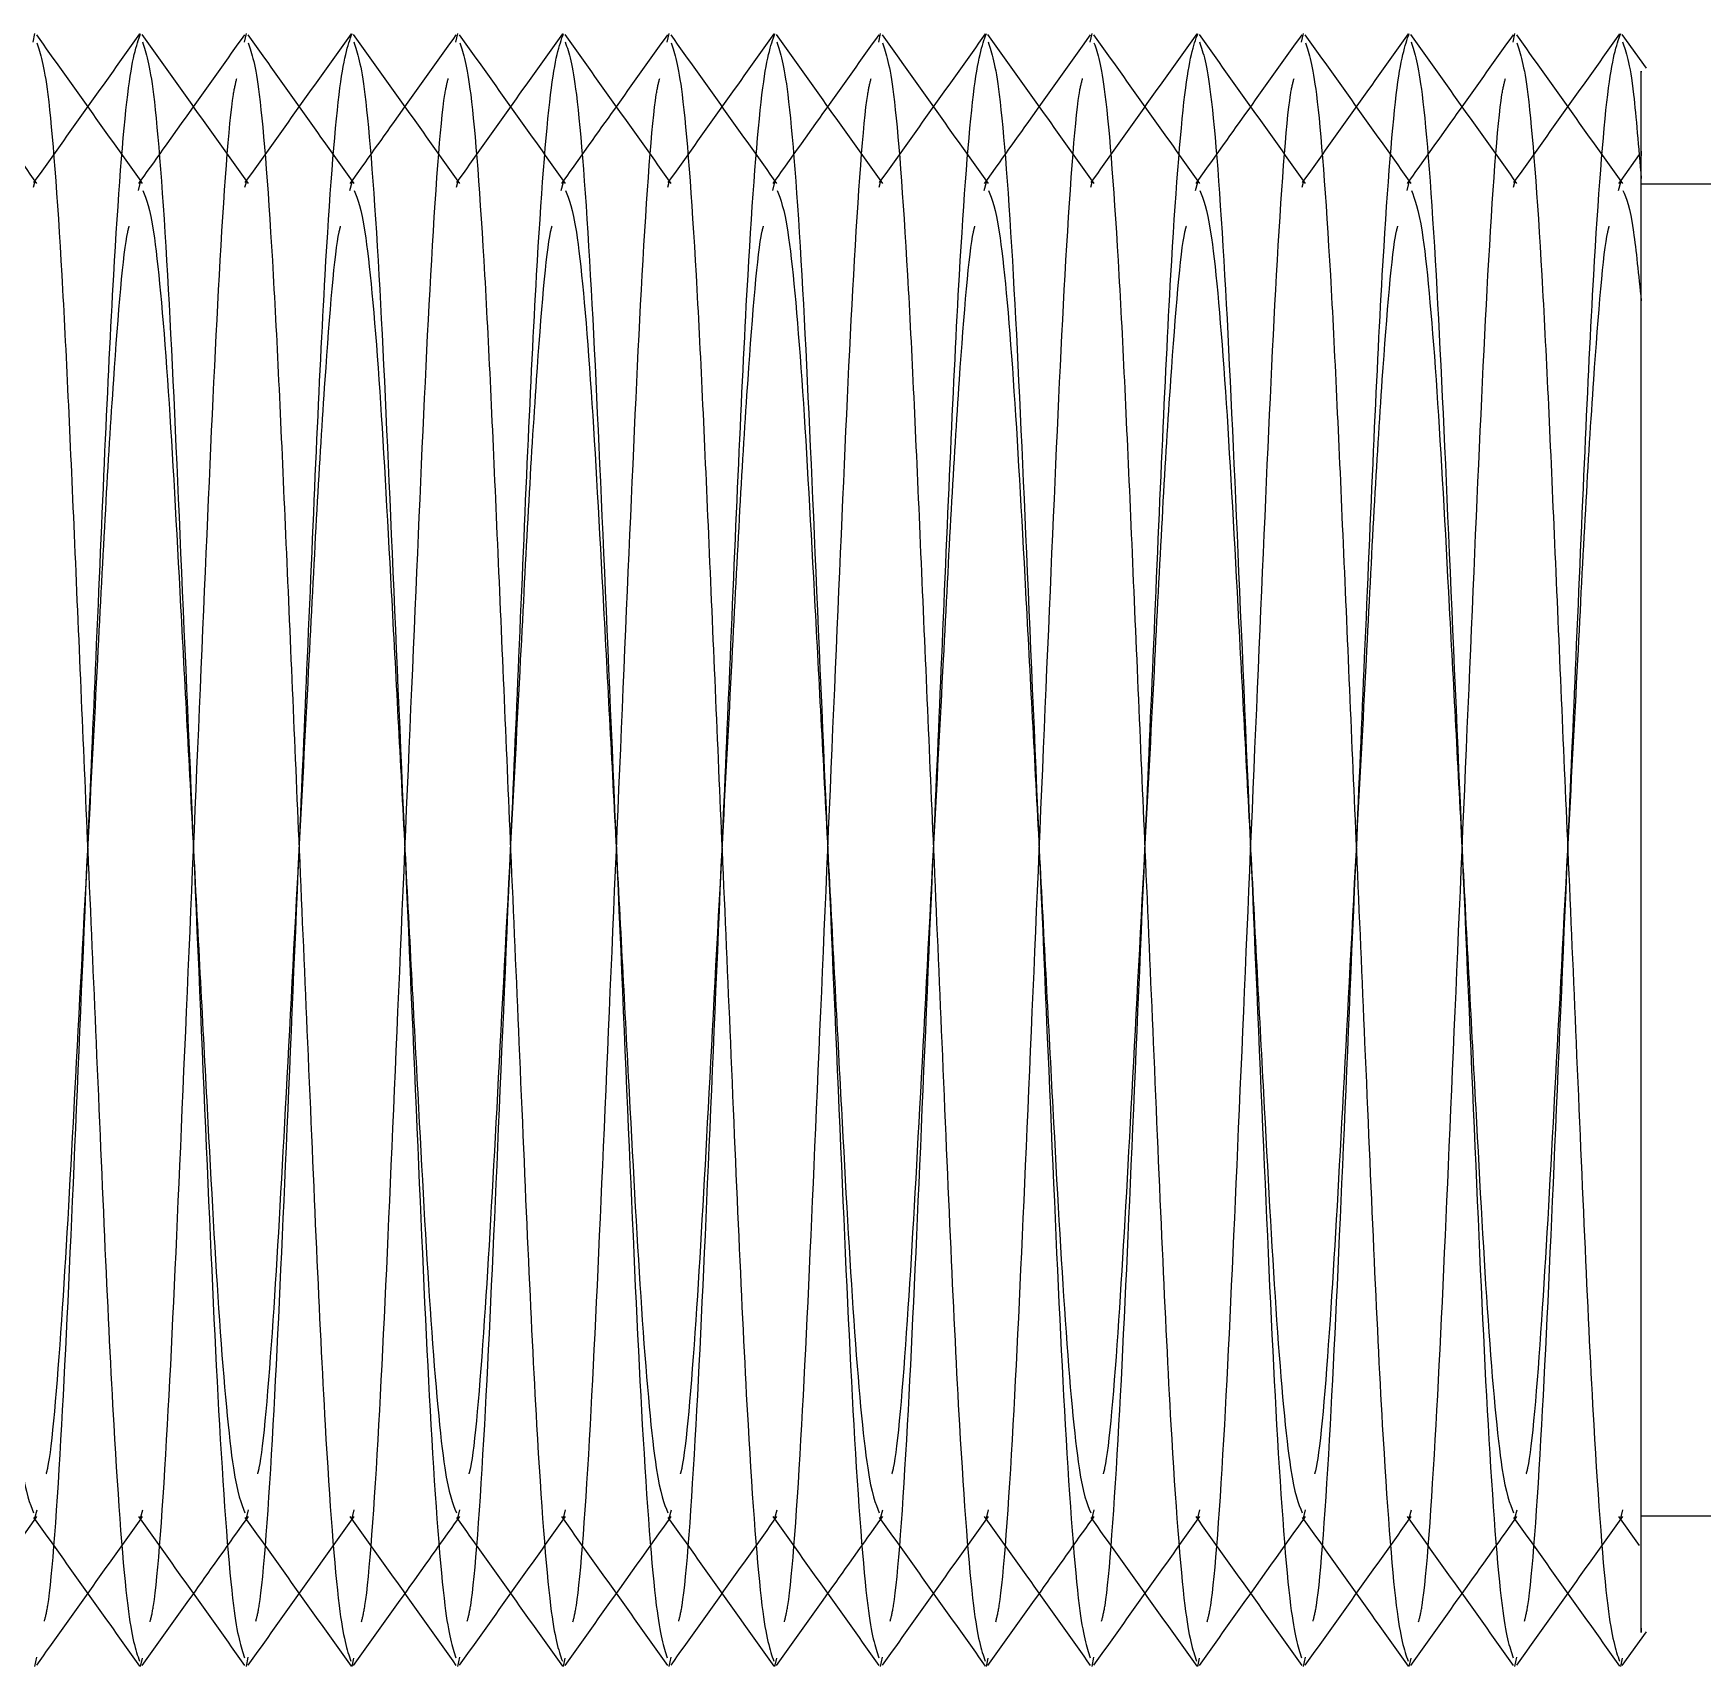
# Model space of a CAD drawing. Header units: metres. Extents: x 0 to 63075, y 0 to 44550.
# Drawn here: x 36629.33 to 36645.12, y 35156.54 to 35172 of the extents above; entities that cross this region are included whole.
import ezdxf

# ---------------------------------------------------------------- set-up
doc = ezdxf.new("R2010")
doc.units = ezdxf.units.M
doc.header["$LTSCALE"] = 75
doc.linetypes.add('HIDDEN2', pattern=[4.7625, 3.175, -1.5875])
for name, color, linetype in [('SDM', 7, 'Continuous'), ('SL4', 4, 'Continuous'), ('ST1', 7, 'HIDDEN2')]:
    doc.layers.add(name, color=color, linetype=linetype)

# ---------------------------------------------------------------- blocks, each defined once
blk = doc.blocks.new('A$Cf5e9a517')
at = {"layer": 'SL4'}
for p, q in [((467.071, 1605.993), (467.089, 1606.077)), ((469.071, 1605.993), (469.089, 1606.077)), ((471.071, 1605.993), (471.089, 1606.077)), ((473.071, 1605.993), (473.089, 1606.077)), ((475.071, 1605.993), (475.089, 1606.077)), ((477.071, 1605.993), (477.089, 1606.077)), ((479.071, 1605.993), (479.089, 1606.077)), ((481.071, 1605.993), (481.089, 1606.077)), ((482.265, 1604.932), (482.089, 1604.685)), ((483.533, 1604.65), (482.283, 1604.65)), ((482.283, 1592.05), (483.533, 1592.05)), ((482.104, 1590.634), (482.332, 1590.953)), ((468.089, 1590.623), (468.106, 1590.704)), ((470.089, 1590.623), (470.106, 1590.704)), ((472.089, 1590.623), (472.106, 1590.704)), ((474.089, 1590.623), (474.106, 1590.704)), ((476.089, 1590.623), (476.106, 1590.704)), ((478.089, 1590.623), (478.106, 1590.704)), ((480.089, 1590.623), (480.106, 1590.704)), ((482.089, 1590.623), (482.106, 1590.704))]:
    blk.add_line(p, q, dxfattribs=at)
for points, knots in [([(468.108, 1604.657), (467.941, 1604.892), (467.607, 1605.36), (467.273, 1605.83), (467.106, 1606.064)], [0, 0, 0, 0, 0.49997, 1, 1, 1, 1]), ([(467.107, 1605.989), (467.141, 1605.887), (467.216, 1605.661), (467.345, 1603.939), (467.458, 1601.39), (467.571, 1598.751), (467.672, 1596.426), (467.752, 1594.531), (467.845, 1592.591), (467.964, 1591.009), (468.041, 1590.781), (468.078, 1590.674)], [0, 0, 0, 0, 0.108328, 0.239496, 0.365485, 0.495517, 0.57381, 0.663359, 0.752437, 0.883605, 1, 1, 1, 1]), ([(469.072, 1606.065), (468.905, 1605.831), (468.577, 1605.37), (468.249, 1604.91), (468.089, 1604.685)], [0, 0, 0, 0, 0.5101931, 1, 1, 1, 1]), ([(470.108, 1604.657), (469.941, 1604.892), (469.607, 1605.36), (469.273, 1605.83), (469.106, 1606.064)], [0, 0, 0, 0, 0.49997, 1, 1, 1, 1]), ([(469.107, 1605.989), (469.141, 1605.887), (469.216, 1605.661), (469.345, 1603.939), (469.458, 1601.39), (469.571, 1598.751), (469.672, 1596.426), (469.752, 1594.531), (469.845, 1592.591), (469.964, 1591.009), (470.041, 1590.781), (470.078, 1590.674)], [0, 0, 0, 0, 0.108328, 0.239496, 0.365485, 0.495517, 0.57381, 0.663359, 0.752437, 0.883605, 1, 1, 1, 1]), ([(471.072, 1606.065), (470.905, 1605.831), (470.577, 1605.37), (470.249, 1604.91), (470.089, 1604.685)], [0, 0, 0, 0, 0.510193, 1, 1, 1, 1]), ([(472.108, 1604.657), (471.941, 1604.892), (471.607, 1605.36), (471.273, 1605.83), (471.106, 1606.064)], [0, 0, 0, 0, 0.49997, 1, 1, 1, 1]), ([(471.107, 1605.989), (471.141, 1605.887), (471.216, 1605.661), (471.345, 1603.939), (471.458, 1601.39), (471.571, 1598.751), (471.672, 1596.426), (471.752, 1594.531), (471.845, 1592.591), (471.964, 1591.009), (472.041, 1590.781), (472.078, 1590.674)], [0, 0, 0, 0, 0.1083278, 0.2394956, 0.3654849, 0.4955173, 0.5738097, 0.663359, 0.7524373, 0.8836052, 1, 1, 1, 1]), ([(473.072, 1606.065), (472.905, 1605.831), (472.577, 1605.37), (472.249, 1604.91), (472.089, 1604.685)], [0, 0, 0, 0, 0.510193, 1, 1, 1, 1]), ([(474.108, 1604.657), (473.941, 1604.892), (473.607, 1605.36), (473.273, 1605.83), (473.106, 1606.064)], [0, 0, 0, 0, 0.49997, 1, 1, 1, 1]), ([(473.107, 1605.989), (473.141, 1605.887), (473.216, 1605.661), (473.345, 1603.939), (473.458, 1601.39), (473.571, 1598.751), (473.672, 1596.426), (473.752, 1594.531), (473.845, 1592.591), (473.964, 1591.009), (474.041, 1590.781), (474.078, 1590.674)], [0, 0, 0, 0, 0.108328, 0.239496, 0.365485, 0.495517, 0.57381, 0.663359, 0.752437, 0.883605, 1, 1, 1, 1]), ([(475.072, 1606.065), (474.905, 1605.831), (474.577, 1605.37), (474.249, 1604.91), (474.089, 1604.685)], [0, 0, 0, 0, 0.510193, 1, 1, 1, 1]), ([(476.108, 1604.657), (475.941, 1604.892), (475.607, 1605.36), (475.273, 1605.83), (475.106, 1606.064)], [0, 0, 0, 0, 0.49997, 1, 1, 1, 1]), ([(475.107, 1605.989), (475.141, 1605.887), (475.216, 1605.661), (475.345, 1603.939), (475.458, 1601.39), (475.571, 1598.751), (475.672, 1596.426), (475.752, 1594.531), (475.845, 1592.591), (475.964, 1591.009), (476.041, 1590.781), (476.078, 1590.674)], [0, 0, 0, 0, 0.108328, 0.239496, 0.365485, 0.495517, 0.57381, 0.663359, 0.752437, 0.883605, 1, 1, 1, 1]), ([(477.072, 1606.065), (476.905, 1605.831), (476.577, 1605.37), (476.249, 1604.91), (476.089, 1604.685)], [0, 0, 0, 0, 0.510193, 1, 1, 1, 1]), ([(478.108, 1604.657), (477.941, 1604.892), (477.607, 1605.36), (477.273, 1605.83), (477.106, 1606.064)], [0, 0, 0, 0, 0.49997, 1, 1, 1, 1]), ([(477.107, 1605.989), (477.141, 1605.887), (477.216, 1605.661), (477.345, 1603.939), (477.458, 1601.39), (477.571, 1598.751), (477.672, 1596.426), (477.752, 1594.531), (477.845, 1592.591), (477.964, 1591.009), (478.041, 1590.781), (478.078, 1590.674)], [0, 0, 0, 0, 0.108328, 0.239496, 0.365485, 0.495517, 0.57381, 0.663359, 0.752437, 0.883605, 1, 1, 1, 1]), ([(479.072, 1606.065), (478.905, 1605.831), (478.577, 1605.37), (478.249, 1604.91), (478.089, 1604.685)], [0, 0, 0, 0, 0.5101931, 1, 1, 1, 1]), ([(480.108, 1604.657), (479.941, 1604.892), (479.607, 1605.36), (479.273, 1605.83), (479.106, 1606.064)], [0, 0, 0, 0, 0.49997, 1, 1, 1, 1]), ([(479.107, 1605.989), (479.141, 1605.887), (479.216, 1605.661), (479.345, 1603.939), (479.458, 1601.39), (479.571, 1598.751), (479.672, 1596.426), (479.752, 1594.531), (479.845, 1592.591), (479.964, 1591.009), (480.041, 1590.781), (480.078, 1590.674)], [0, 0, 0, 0, 0.1083278, 0.2394956, 0.3654849, 0.4955173, 0.5738097, 0.663359, 0.7524373, 0.8836052, 1, 1, 1, 1]), ([(481.072, 1606.065), (480.905, 1605.831), (480.577, 1605.37), (480.249, 1604.91), (480.089, 1604.685)], [0, 0, 0, 0, 0.510193, 1, 1, 1, 1]), ([(482.108, 1604.657), (481.941, 1604.892), (481.607, 1605.36), (481.273, 1605.83), (481.106, 1606.064)], [0, 0, 0, 0, 0.49997, 1, 1, 1, 1]), ([(481.107, 1605.989), (481.141, 1605.887), (481.216, 1605.661), (481.345, 1603.939), (481.458, 1601.39), (481.571, 1598.751), (481.672, 1596.426), (481.752, 1594.531), (481.845, 1592.591), (481.964, 1591.009), (482.041, 1590.781), (482.078, 1590.674)], [0, 0, 0, 0, 0.1083278, 0.2394956, 0.3654849, 0.4955173, 0.5738097, 0.663359, 0.7524373, 0.8836052, 1, 1, 1, 1]), ([(482.283, 1603.548), (482.283, 1603.898), (482.283, 1604.634), (482.283, 1605.039), (482.283, 1604.932), (482.283, 1604.919)], [0, 0, 0, 0, 0.445082, 0.936491, 1, 1, 1, 1]), ([(466.109, 1604.592), (466.142, 1604.509), (466.216, 1604.325), (466.345, 1602.922), (466.458, 1600.835), (466.589, 1598.35), (466.719, 1595.865), (466.832, 1593.776), (466.963, 1592.352), (467.04, 1592.166), (467.076, 1592.079)], [0, 0, 0, 0, 0.1069717, 0.2387806, 0.3653767, 0.4960425, 0.6267083, 0.7533044, 0.8851133, 1, 1, 1, 1]), ([(468.109, 1604.592), (468.142, 1604.509), (468.216, 1604.325), (468.345, 1602.922), (468.458, 1600.835), (468.589, 1598.35), (468.719, 1595.865), (468.832, 1593.776), (468.963, 1592.352), (469.04, 1592.166), (469.076, 1592.079)], [0, 0, 0, 0, 0.106972, 0.238781, 0.365377, 0.496042, 0.626708, 0.753304, 0.885113, 1, 1, 1, 1]), ([(470.109, 1604.592), (470.142, 1604.509), (470.216, 1604.325), (470.345, 1602.922), (470.458, 1600.835), (470.589, 1598.35), (470.719, 1595.865), (470.832, 1593.776), (470.963, 1592.352), (471.04, 1592.166), (471.076, 1592.079)], [0, 0, 0, 0, 0.106972, 0.238781, 0.365377, 0.496042, 0.626708, 0.753304, 0.885113, 1, 1, 1, 1]), ([(472.109, 1604.592), (472.142, 1604.509), (472.216, 1604.325), (472.345, 1602.922), (472.458, 1600.835), (472.589, 1598.35), (472.719, 1595.865), (472.832, 1593.776), (472.963, 1592.352), (473.04, 1592.166), (473.076, 1592.079)], [0, 0, 0, 0, 0.1069717, 0.2387806, 0.3653767, 0.4960425, 0.6267083, 0.7533044, 0.8851133, 1, 1, 1, 1]), ([(474.109, 1604.592), (474.142, 1604.509), (474.216, 1604.325), (474.345, 1602.922), (474.458, 1600.835), (474.589, 1598.35), (474.719, 1595.865), (474.832, 1593.776), (474.963, 1592.352), (475.04, 1592.166), (475.076, 1592.079)], [0, 0, 0, 0, 0.1069717, 0.2387806, 0.3653767, 0.4960425, 0.6267083, 0.7533044, 0.8851133, 1, 1, 1, 1]), ([(476.109, 1604.592), (476.142, 1604.509), (476.216, 1604.325), (476.345, 1602.922), (476.458, 1600.835), (476.589, 1598.35), (476.719, 1595.865), (476.832, 1593.776), (476.963, 1592.352), (477.04, 1592.166), (477.076, 1592.079)], [0, 0, 0, 0, 0.106972, 0.238781, 0.365377, 0.496042, 0.626708, 0.753304, 0.885113, 1, 1, 1, 1]), ([(478.109, 1604.592), (478.142, 1604.509), (478.216, 1604.325), (478.345, 1602.922), (478.458, 1600.835), (478.589, 1598.35), (478.719, 1595.865), (478.832, 1593.776), (478.963, 1592.352), (479.04, 1592.166), (479.076, 1592.079)], [0, 0, 0, 0, 0.106972, 0.238781, 0.365377, 0.496042, 0.626708, 0.753304, 0.885113, 1, 1, 1, 1]), ([(480.109, 1604.592), (480.142, 1604.509), (480.216, 1604.325), (480.345, 1602.922), (480.458, 1600.835), (480.589, 1598.35), (480.719, 1595.865), (480.832, 1593.776), (480.963, 1592.352), (481.04, 1592.166), (481.076, 1592.079)], [0, 0, 0, 0, 0.1069717, 0.2387806, 0.3653767, 0.4960425, 0.6267083, 0.7533044, 0.8851133, 1, 1, 1, 1]), ([(482.109, 1604.592), (482.142, 1604.518), (482.198, 1604.395), (482.258, 1603.79), (482.283, 1603.548)], [0, 0, 0, 0, 0.599791, 1, 1, 1, 1]), ([(482.283, 1590.988), (482.283, 1590.961), (482.283, 1590.865), (482.283, 1591.615), (482.283, 1593.11), (482.283, 1595.181), (482.283, 1597.529), (482.283, 1599.863), (482.283, 1601.924), (482.283, 1603.059), (482.283, 1603.498), (482.283, 1603.548)], [0, 0, 0, 0, 0.055599, 0.198404, 0.334138, 0.469787, 0.604191, 0.731101, 0.857904, 0.983875, 1, 1, 1, 1]), ([(466.104, 1590.634), (466.272, 1590.869), (466.6, 1591.329), (466.928, 1591.79), (467.089, 1592.016)], [0, 0, 0, 0, 0.509687, 1, 1, 1, 1]), ([(467.076, 1592.035), (467.243, 1591.8), (467.577, 1591.331), (467.911, 1590.862), (468.079, 1590.627)], [0, 0, 0, 0, 0.499965, 1, 1, 1, 1]), ([(468.104, 1590.634), (468.272, 1590.869), (468.6, 1591.329), (468.928, 1591.79), (469.089, 1592.016)], [0, 0, 0, 0, 0.5096866, 1, 1, 1, 1]), ([(469.076, 1592.035), (469.243, 1591.8), (469.577, 1591.331), (469.911, 1590.862), (470.079, 1590.627)], [0, 0, 0, 0, 0.499965, 1, 1, 1, 1]), ([(470.104, 1590.634), (470.272, 1590.869), (470.6, 1591.329), (470.928, 1591.79), (471.089, 1592.016)], [0, 0, 0, 0, 0.5096866, 1, 1, 1, 1]), ([(471.076, 1592.035), (471.243, 1591.8), (471.577, 1591.331), (471.911, 1590.862), (472.079, 1590.627)], [0, 0, 0, 0, 0.4999648, 1, 1, 1, 1]), ([(472.104, 1590.634), (472.272, 1590.869), (472.6, 1591.329), (472.928, 1591.79), (473.089, 1592.016)], [0, 0, 0, 0, 0.509687, 1, 1, 1, 1]), ([(473.076, 1592.035), (473.243, 1591.8), (473.577, 1591.331), (473.911, 1590.862), (474.079, 1590.627)], [0, 0, 0, 0, 0.499965, 1, 1, 1, 1]), ([(474.104, 1590.634), (474.272, 1590.869), (474.6, 1591.329), (474.928, 1591.79), (475.089, 1592.016)], [0, 0, 0, 0, 0.509687, 1, 1, 1, 1]), ([(475.076, 1592.035), (475.243, 1591.8), (475.577, 1591.331), (475.911, 1590.862), (476.079, 1590.627)], [0, 0, 0, 0, 0.499965, 1, 1, 1, 1]), ([(476.104, 1590.634), (476.272, 1590.869), (476.6, 1591.329), (476.928, 1591.79), (477.089, 1592.016)], [0, 0, 0, 0, 0.509687, 1, 1, 1, 1]), ([(477.076, 1592.035), (477.243, 1591.8), (477.577, 1591.331), (477.911, 1590.862), (478.079, 1590.627)], [0, 0, 0, 0, 0.499965, 1, 1, 1, 1]), ([(478.104, 1590.634), (478.272, 1590.869), (478.6, 1591.329), (478.928, 1591.79), (479.089, 1592.016)], [0, 0, 0, 0, 0.509687, 1, 1, 1, 1]), ([(479.076, 1592.035), (479.243, 1591.8), (479.577, 1591.331), (479.911, 1590.862), (480.079, 1590.627)], [0, 0, 0, 0, 0.499965, 1, 1, 1, 1]), ([(480.104, 1590.634), (480.272, 1590.869), (480.6, 1591.329), (480.928, 1591.79), (481.089, 1592.016)], [0, 0, 0, 0, 0.5096866, 1, 1, 1, 1]), ([(481.076, 1592.035), (481.243, 1591.8), (481.577, 1591.331), (481.911, 1590.862), (482.079, 1590.627)], [0, 0, 0, 0, 0.499965, 1, 1, 1, 1])]:
    blk.add_open_spline(points, degree=3, knots=knots, dxfattribs=at)
at = {"layer": 'ST1'}
for p, q in [((482.332, 1605.747), (482.104, 1606.066)), ((467.076, 1604.621), (467.089, 1604.671)), ((468.068, 1604.592), (468.089, 1604.671)), ((468.089, 1604.685), (468.069, 1604.657)), ((469.076, 1604.621), (469.089, 1604.671)), ((470.068, 1604.592), (470.089, 1604.671)), ((470.089, 1604.685), (470.069, 1604.657)), ((471.076, 1604.621), (471.089, 1604.671)), ((472.068, 1604.592), (472.089, 1604.671)), ((472.089, 1604.685), (472.069, 1604.657)), ((473.076, 1604.621), (473.089, 1604.671)), ((474.068, 1604.592), (474.089, 1604.671)), ((474.089, 1604.685), (474.069, 1604.657)), ((475.076, 1604.621), (475.089, 1604.671)), ((476.068, 1604.592), (476.089, 1604.671)), ((476.089, 1604.685), (476.069, 1604.657)), ((477.076, 1604.621), (477.089, 1604.671)), ((478.068, 1604.592), (478.089, 1604.671)), ((478.089, 1604.685), (478.069, 1604.657)), ((479.076, 1604.621), (479.089, 1604.671)), ((480.068, 1604.592), (480.089, 1604.671)), ((480.089, 1604.685), (480.069, 1604.657)), ((481.076, 1604.621), (481.089, 1604.671)), ((482.068, 1604.592), (482.089, 1604.671)), ((482.089, 1604.685), (482.069, 1604.657)), ((467.089, 1592.029), (467.109, 1592.107)), ((468.089, 1592.029), (468.109, 1592.108)), ((469.089, 1592.029), (469.109, 1592.107)), ((470.089, 1592.029), (470.109, 1592.108)), ((471.089, 1592.029), (471.109, 1592.107)), ((472.089, 1592.029), (472.109, 1592.108)), ((473.089, 1592.029), (473.109, 1592.107)), ((474.089, 1592.029), (474.109, 1592.108)), ((475.089, 1592.029), (475.109, 1592.107)), ((476.089, 1592.029), (476.109, 1592.108)), ((477.089, 1592.029), (477.109, 1592.107)), ((478.089, 1592.029), (478.109, 1592.108)), ((479.089, 1592.029), (479.109, 1592.107)), ((480.089, 1592.029), (480.109, 1592.108)), ((481.089, 1592.029), (481.109, 1592.107)), ((482.089, 1592.029), (482.109, 1592.108)), ((467.089, 1592.016), (467.108, 1592.043)), ((469.089, 1592.016), (469.108, 1592.043)), ((471.089, 1592.016), (471.108, 1592.043)), ((473.089, 1592.016), (473.108, 1592.043)), ((475.089, 1592.016), (475.108, 1592.043)), ((477.089, 1592.016), (477.108, 1592.043)), ((479.089, 1592.016), (479.108, 1592.043)), ((481.089, 1592.016), (481.108, 1592.043)), ((482.069, 1592.043), (482.265, 1591.768)), ((467.089, 1590.623), (467.107, 1590.711)), ((469.089, 1590.623), (469.107, 1590.711)), ((471.089, 1590.623), (471.107, 1590.711)), ((473.089, 1590.623), (473.107, 1590.711)), ((475.089, 1590.623), (475.107, 1590.711)), ((477.089, 1590.623), (477.107, 1590.711)), ((479.089, 1590.623), (479.107, 1590.711)), ((481.089, 1590.623), (481.107, 1590.711))]:
    blk.add_line(p, q, dxfattribs=at)
for points, knots in [([(467.108, 1604.657), (466.941, 1604.892), (466.606, 1605.362), (466.272, 1605.831), (466.104, 1606.066)], [0, 0, 0, 0, 0.499937, 1, 1, 1, 1]), ([(468.079, 1606.073), (467.911, 1605.838), (467.577, 1605.369), (467.243, 1604.9), (467.076, 1604.665)], [0, 0, 0, 0, 0.500035, 1, 1, 1, 1]), ([(467.179, 1591.054), (467.19, 1591.095), (467.242, 1591.3), (467.346, 1592.797), (467.458, 1595.3), (467.571, 1597.95), (467.672, 1600.274), (467.752, 1602.169), (467.845, 1604.111), (467.968, 1605.732), (468.049, 1605.963), (468.089, 1606.077)], [0, 0, 0, 0, 0.035067, 0.175217, 0.309833, 0.448769, 0.532422, 0.628103, 0.72328, 0.863429, 1, 1, 1, 1]), ([(469.108, 1604.657), (468.941, 1604.892), (468.606, 1605.362), (468.272, 1605.831), (468.104, 1606.066)], [0, 0, 0, 0, 0.499937, 1, 1, 1, 1]), ([(468.106, 1605.996), (468.14, 1605.893), (468.215, 1605.666), (468.345, 1603.94), (468.458, 1601.388), (468.589, 1598.35), (468.719, 1595.312), (468.832, 1592.761), (468.962, 1591.036), (469.037, 1590.81), (469.071, 1590.707)], [0, 0, 0, 0, 0.110571, 0.242596, 0.369408, 0.50029, 0.631172, 0.757984, 0.890008, 1, 1, 1, 1]), ([(470.079, 1606.073), (469.911, 1605.838), (469.577, 1605.369), (469.243, 1604.9), (469.076, 1604.665)], [0, 0, 0, 0, 0.500035, 1, 1, 1, 1]), ([(469.179, 1591.054), (469.19, 1591.095), (469.242, 1591.3), (469.346, 1592.797), (469.458, 1595.3), (469.571, 1597.95), (469.672, 1600.274), (469.752, 1602.169), (469.845, 1604.111), (469.968, 1605.732), (470.049, 1605.963), (470.089, 1606.077)], [0, 0, 0, 0, 0.035067, 0.175217, 0.309833, 0.448769, 0.532422, 0.628103, 0.72328, 0.863429, 1, 1, 1, 1]), ([(471.108, 1604.657), (470.941, 1604.892), (470.606, 1605.362), (470.272, 1605.831), (470.104, 1606.066)], [0, 0, 0, 0, 0.499937, 1, 1, 1, 1]), ([(470.106, 1605.996), (470.14, 1605.893), (470.215, 1605.666), (470.345, 1603.94), (470.458, 1601.388), (470.589, 1598.35), (470.719, 1595.312), (470.832, 1592.761), (470.962, 1591.036), (471.037, 1590.81), (471.071, 1590.707)], [0, 0, 0, 0, 0.110571, 0.242596, 0.369408, 0.50029, 0.631172, 0.757984, 0.890008, 1, 1, 1, 1]), ([(472.079, 1606.073), (471.911, 1605.838), (471.577, 1605.369), (471.243, 1604.9), (471.076, 1604.665)], [0, 0, 0, 0, 0.500035, 1, 1, 1, 1]), ([(471.179, 1591.054), (471.19, 1591.095), (471.242, 1591.3), (471.346, 1592.797), (471.458, 1595.3), (471.571, 1597.95), (471.672, 1600.274), (471.752, 1602.169), (471.845, 1604.111), (471.968, 1605.732), (472.049, 1605.963), (472.089, 1606.077)], [0, 0, 0, 0, 0.035067, 0.175217, 0.309833, 0.448769, 0.532422, 0.628103, 0.72328, 0.863429, 1, 1, 1, 1]), ([(473.108, 1604.657), (472.941, 1604.892), (472.606, 1605.362), (472.272, 1605.831), (472.104, 1606.066)], [0, 0, 0, 0, 0.4999369, 1, 1, 1, 1]), ([(472.106, 1605.996), (472.14, 1605.893), (472.215, 1605.666), (472.345, 1603.94), (472.458, 1601.388), (472.589, 1598.35), (472.719, 1595.312), (472.832, 1592.761), (472.962, 1591.036), (473.037, 1590.81), (473.071, 1590.707)], [0, 0, 0, 0, 0.110571, 0.242596, 0.369408, 0.50029, 0.631172, 0.757984, 0.890008, 1, 1, 1, 1]), ([(474.079, 1606.073), (473.911, 1605.838), (473.577, 1605.369), (473.243, 1604.9), (473.076, 1604.665)], [0, 0, 0, 0, 0.500035, 1, 1, 1, 1]), ([(473.179, 1591.054), (473.19, 1591.095), (473.242, 1591.3), (473.346, 1592.797), (473.458, 1595.3), (473.571, 1597.95), (473.672, 1600.274), (473.752, 1602.169), (473.845, 1604.111), (473.968, 1605.732), (474.049, 1605.963), (474.089, 1606.077)], [0, 0, 0, 0, 0.035067, 0.175217, 0.309833, 0.448769, 0.532422, 0.628103, 0.72328, 0.863429, 1, 1, 1, 1]), ([(475.108, 1604.657), (474.941, 1604.892), (474.606, 1605.362), (474.272, 1605.831), (474.104, 1606.066)], [0, 0, 0, 0, 0.4999369, 1, 1, 1, 1]), ([(474.106, 1605.996), (474.14, 1605.893), (474.215, 1605.666), (474.345, 1603.94), (474.458, 1601.388), (474.589, 1598.35), (474.719, 1595.312), (474.832, 1592.761), (474.962, 1591.036), (475.037, 1590.81), (475.071, 1590.707)], [0, 0, 0, 0, 0.110571, 0.242596, 0.369408, 0.50029, 0.631172, 0.757984, 0.890008, 1, 1, 1, 1]), ([(476.079, 1606.073), (475.911, 1605.838), (475.577, 1605.369), (475.243, 1604.9), (475.076, 1604.665)], [0, 0, 0, 0, 0.500035, 1, 1, 1, 1]), ([(475.179, 1591.054), (475.19, 1591.095), (475.242, 1591.3), (475.346, 1592.797), (475.458, 1595.3), (475.571, 1597.95), (475.672, 1600.274), (475.752, 1602.169), (475.845, 1604.111), (475.968, 1605.732), (476.049, 1605.963), (476.089, 1606.077)], [0, 0, 0, 0, 0.035067, 0.175217, 0.309833, 0.448769, 0.532422, 0.628103, 0.72328, 0.863429, 1, 1, 1, 1]), ([(477.108, 1604.657), (476.941, 1604.892), (476.606, 1605.362), (476.272, 1605.831), (476.104, 1606.066)], [0, 0, 0, 0, 0.499937, 1, 1, 1, 1]), ([(476.106, 1605.996), (476.14, 1605.893), (476.215, 1605.666), (476.345, 1603.94), (476.458, 1601.388), (476.589, 1598.35), (476.719, 1595.312), (476.832, 1592.761), (476.962, 1591.036), (477.037, 1590.81), (477.071, 1590.707)], [0, 0, 0, 0, 0.110571, 0.242596, 0.369408, 0.50029, 0.631172, 0.757984, 0.890008, 1, 1, 1, 1]), ([(478.079, 1606.073), (477.911, 1605.838), (477.577, 1605.369), (477.243, 1604.9), (477.076, 1604.665)], [0, 0, 0, 0, 0.500035, 1, 1, 1, 1]), ([(477.179, 1591.054), (477.19, 1591.095), (477.242, 1591.3), (477.346, 1592.797), (477.458, 1595.3), (477.571, 1597.95), (477.672, 1600.274), (477.752, 1602.169), (477.845, 1604.111), (477.968, 1605.732), (478.049, 1605.963), (478.089, 1606.077)], [0, 0, 0, 0, 0.035067, 0.175217, 0.309833, 0.448769, 0.532422, 0.628103, 0.72328, 0.863429, 1, 1, 1, 1]), ([(479.108, 1604.657), (478.941, 1604.892), (478.606, 1605.362), (478.272, 1605.831), (478.104, 1606.066)], [0, 0, 0, 0, 0.499937, 1, 1, 1, 1]), ([(478.106, 1605.996), (478.14, 1605.893), (478.215, 1605.666), (478.345, 1603.94), (478.458, 1601.388), (478.589, 1598.35), (478.719, 1595.312), (478.832, 1592.761), (478.962, 1591.036), (479.037, 1590.81), (479.071, 1590.707)], [0, 0, 0, 0, 0.110571, 0.242596, 0.369408, 0.50029, 0.631172, 0.757984, 0.890008, 1, 1, 1, 1]), ([(480.079, 1606.073), (479.911, 1605.838), (479.577, 1605.369), (479.243, 1604.9), (479.076, 1604.665)], [0, 0, 0, 0, 0.500035, 1, 1, 1, 1]), ([(479.179, 1591.054), (479.19, 1591.095), (479.242, 1591.3), (479.346, 1592.797), (479.458, 1595.3), (479.571, 1597.95), (479.672, 1600.274), (479.752, 1602.169), (479.845, 1604.111), (479.968, 1605.732), (480.049, 1605.963), (480.089, 1606.077)], [0, 0, 0, 0, 0.035067, 0.175217, 0.309833, 0.448769, 0.532422, 0.628103, 0.72328, 0.863429, 1, 1, 1, 1]), ([(481.108, 1604.657), (480.941, 1604.892), (480.606, 1605.362), (480.272, 1605.831), (480.104, 1606.066)], [0, 0, 0, 0, 0.499937, 1, 1, 1, 1]), ([(480.106, 1605.996), (480.14, 1605.893), (480.215, 1605.666), (480.345, 1603.94), (480.458, 1601.388), (480.589, 1598.35), (480.719, 1595.312), (480.832, 1592.761), (480.962, 1591.036), (481.037, 1590.81), (481.071, 1590.707)], [0, 0, 0, 0, 0.110571, 0.242596, 0.369408, 0.50029, 0.631172, 0.757984, 0.890008, 1, 1, 1, 1]), ([(482.079, 1606.073), (481.911, 1605.838), (481.577, 1605.369), (481.243, 1604.9), (481.076, 1604.665)], [0, 0, 0, 0, 0.500035, 1, 1, 1, 1]), ([(481.179, 1591.054), (481.19, 1591.095), (481.242, 1591.3), (481.346, 1592.797), (481.458, 1595.3), (481.571, 1597.95), (481.672, 1600.274), (481.752, 1602.169), (481.845, 1604.111), (481.968, 1605.732), (482.049, 1605.963), (482.089, 1606.077)], [0, 0, 0, 0, 0.035067, 0.175217, 0.309833, 0.448769, 0.532422, 0.628103, 0.72328, 0.863429, 1, 1, 1, 1]), ([(482.106, 1605.996), (482.14, 1605.904), (482.197, 1605.752), (482.258, 1604.999), (482.283, 1604.704)], [0, 0, 0, 0, 0.60732, 1, 1, 1, 1]), ([(482.283, 1604.704), (482.283, 1605.107), (482.283, 1605.758), (482.283, 1605.725), (482.283, 1605.712)], [0, 0, 0, 0, 0.619086, 1, 1, 1, 1]), ([(468.178, 1591.047), (468.189, 1591.089), (468.241, 1591.295), (468.346, 1592.795), (468.458, 1595.303), (468.589, 1598.35), (468.719, 1601.397), (468.831, 1603.904), (468.936, 1605.403), (468.988, 1605.609), (468.999, 1605.651)], [0, 0, 0, 0, 0.040767, 0.196457, 0.346, 0.500342, 0.654684, 0.804227, 0.959916, 1, 1, 1, 1]), ([(470.178, 1591.047), (470.189, 1591.089), (470.241, 1591.295), (470.346, 1592.795), (470.458, 1595.303), (470.589, 1598.35), (470.719, 1601.397), (470.831, 1603.904), (470.936, 1605.403), (470.988, 1605.609), (470.999, 1605.651)], [0, 0, 0, 0, 0.040767, 0.196457, 0.346, 0.500342, 0.654684, 0.804227, 0.959916, 1, 1, 1, 1]), ([(472.178, 1591.047), (472.189, 1591.089), (472.241, 1591.295), (472.346, 1592.795), (472.458, 1595.303), (472.589, 1598.35), (472.719, 1601.397), (472.831, 1603.904), (472.936, 1605.403), (472.988, 1605.609), (472.999, 1605.651)], [0, 0, 0, 0, 0.040767, 0.196457, 0.346, 0.500342, 0.654684, 0.804227, 0.959916, 1, 1, 1, 1]), ([(474.178, 1591.047), (474.189, 1591.089), (474.241, 1591.295), (474.346, 1592.795), (474.458, 1595.303), (474.589, 1598.35), (474.719, 1601.397), (474.831, 1603.904), (474.936, 1605.403), (474.988, 1605.609), (474.999, 1605.651)], [0, 0, 0, 0, 0.040767, 0.196457, 0.346, 0.500342, 0.654684, 0.804227, 0.959916, 1, 1, 1, 1]), ([(476.178, 1591.047), (476.189, 1591.089), (476.241, 1591.295), (476.346, 1592.795), (476.458, 1595.303), (476.589, 1598.35), (476.719, 1601.397), (476.831, 1603.904), (476.936, 1605.403), (476.988, 1605.609), (476.999, 1605.651)], [0, 0, 0, 0, 0.040767, 0.196457, 0.346, 0.500342, 0.654684, 0.804227, 0.959916, 1, 1, 1, 1]), ([(478.178, 1591.047), (478.189, 1591.089), (478.241, 1591.295), (478.346, 1592.795), (478.458, 1595.303), (478.589, 1598.35), (478.719, 1601.397), (478.831, 1603.904), (478.936, 1605.403), (478.988, 1605.609), (478.999, 1605.651)], [0, 0, 0, 0, 0.040767, 0.196457, 0.346, 0.500342, 0.654684, 0.804227, 0.959916, 1, 1, 1, 1]), ([(480.178, 1591.047), (480.189, 1591.089), (480.241, 1591.295), (480.346, 1592.795), (480.458, 1595.303), (480.589, 1598.35), (480.719, 1601.397), (480.831, 1603.904), (480.936, 1605.403), (480.988, 1605.609), (480.999, 1605.651)], [0, 0, 0, 0, 0.040767, 0.196457, 0.346, 0.500342, 0.654684, 0.804227, 0.959916, 1, 1, 1, 1]), ([(467.196, 1592.446), (467.201, 1592.463), (467.247, 1592.628), (467.346, 1593.819), (467.458, 1595.852), (467.577, 1598.13), (467.681, 1600.081), (467.758, 1601.611), (467.848, 1603.063), (467.93, 1604.072), (467.976, 1604.236), (467.981, 1604.253)], [0, 0, 0, 0, 0.0191483, 0.1819613, 0.3383353, 0.4997364, 0.6175161, 0.7178528, 0.8186194, 0.9814324, 1, 1, 1, 1]), ([(469.196, 1592.446), (469.201, 1592.463), (469.247, 1592.628), (469.346, 1593.819), (469.458, 1595.852), (469.577, 1598.13), (469.681, 1600.081), (469.758, 1601.611), (469.848, 1603.063), (469.93, 1604.072), (469.976, 1604.236), (469.981, 1604.253)], [0, 0, 0, 0, 0.0191483, 0.1819613, 0.3383353, 0.4997364, 0.6175161, 0.7178528, 0.8186194, 0.9814324, 1, 1, 1, 1]), ([(471.196, 1592.446), (471.201, 1592.463), (471.247, 1592.628), (471.346, 1593.819), (471.458, 1595.852), (471.577, 1598.13), (471.681, 1600.081), (471.758, 1601.611), (471.848, 1603.063), (471.93, 1604.072), (471.976, 1604.236), (471.981, 1604.253)], [0, 0, 0, 0, 0.0191483, 0.1819613, 0.3383353, 0.4997364, 0.6175161, 0.7178528, 0.8186194, 0.9814324, 1, 1, 1, 1]), ([(473.196, 1592.446), (473.201, 1592.463), (473.247, 1592.628), (473.346, 1593.819), (473.458, 1595.852), (473.577, 1598.13), (473.681, 1600.081), (473.758, 1601.611), (473.848, 1603.063), (473.93, 1604.072), (473.976, 1604.236), (473.981, 1604.253)], [0, 0, 0, 0, 0.019148, 0.181961, 0.338335, 0.499736, 0.617516, 0.717853, 0.818619, 0.981432, 1, 1, 1, 1]), ([(475.196, 1592.446), (475.201, 1592.463), (475.247, 1592.628), (475.346, 1593.819), (475.458, 1595.852), (475.577, 1598.13), (475.681, 1600.081), (475.758, 1601.611), (475.848, 1603.063), (475.93, 1604.072), (475.976, 1604.236), (475.981, 1604.253)], [0, 0, 0, 0, 0.019148, 0.181961, 0.338335, 0.499736, 0.617516, 0.717853, 0.818619, 0.981432, 1, 1, 1, 1]), ([(477.196, 1592.446), (477.201, 1592.463), (477.247, 1592.628), (477.346, 1593.819), (477.458, 1595.852), (477.577, 1598.13), (477.681, 1600.081), (477.758, 1601.611), (477.848, 1603.063), (477.93, 1604.072), (477.976, 1604.236), (477.981, 1604.253)], [0, 0, 0, 0, 0.019148, 0.181961, 0.338335, 0.499736, 0.617516, 0.717853, 0.818619, 0.981432, 1, 1, 1, 1]), ([(479.196, 1592.446), (479.201, 1592.463), (479.247, 1592.628), (479.346, 1593.819), (479.458, 1595.852), (479.577, 1598.13), (479.681, 1600.081), (479.758, 1601.611), (479.848, 1603.063), (479.93, 1604.072), (479.976, 1604.236), (479.981, 1604.253)], [0, 0, 0, 0, 0.0191483, 0.1819613, 0.3383353, 0.4997364, 0.6175161, 0.7178528, 0.8186194, 0.9814324, 1, 1, 1, 1]), ([(481.196, 1592.446), (481.201, 1592.463), (481.247, 1592.628), (481.346, 1593.819), (481.458, 1595.852), (481.577, 1598.13), (481.681, 1600.081), (481.758, 1601.611), (481.848, 1603.063), (481.93, 1604.072), (481.976, 1604.236), (481.981, 1604.253)], [0, 0, 0, 0, 0.019148, 0.181961, 0.338335, 0.499736, 0.617516, 0.717853, 0.818619, 0.981432, 1, 1, 1, 1]), ([(467.106, 1590.636), (467.273, 1590.87), (467.607, 1591.34), (467.941, 1591.808), (468.108, 1592.043)], [0, 0, 0, 0, 0.50003, 1, 1, 1, 1]), ([(468.069, 1592.043), (468.236, 1591.808), (468.571, 1591.339), (468.905, 1590.869), (469.072, 1590.635)], [0, 0, 0, 0, 0.49994, 1, 1, 1, 1]), ([(469.106, 1590.636), (469.273, 1590.87), (469.607, 1591.34), (469.941, 1591.808), (470.108, 1592.043)], [0, 0, 0, 0, 0.50003, 1, 1, 1, 1]), ([(470.069, 1592.043), (470.236, 1591.808), (470.571, 1591.339), (470.905, 1590.869), (471.072, 1590.635)], [0, 0, 0, 0, 0.49994, 1, 1, 1, 1]), ([(471.106, 1590.636), (471.273, 1590.87), (471.607, 1591.34), (471.941, 1591.808), (472.108, 1592.043)], [0, 0, 0, 0, 0.50003, 1, 1, 1, 1]), ([(472.069, 1592.043), (472.236, 1591.808), (472.571, 1591.339), (472.905, 1590.869), (473.072, 1590.635)], [0, 0, 0, 0, 0.49994, 1, 1, 1, 1]), ([(473.106, 1590.636), (473.273, 1590.87), (473.607, 1591.34), (473.941, 1591.808), (474.108, 1592.043)], [0, 0, 0, 0, 0.50003, 1, 1, 1, 1]), ([(474.069, 1592.043), (474.236, 1591.808), (474.571, 1591.339), (474.905, 1590.869), (475.072, 1590.635)], [0, 0, 0, 0, 0.49994, 1, 1, 1, 1]), ([(475.106, 1590.636), (475.273, 1590.87), (475.607, 1591.34), (475.941, 1591.808), (476.108, 1592.043)], [0, 0, 0, 0, 0.50003, 1, 1, 1, 1]), ([(476.069, 1592.043), (476.236, 1591.808), (476.571, 1591.339), (476.905, 1590.869), (477.072, 1590.635)], [0, 0, 0, 0, 0.49994, 1, 1, 1, 1]), ([(477.106, 1590.636), (477.273, 1590.87), (477.607, 1591.34), (477.941, 1591.808), (478.108, 1592.043)], [0, 0, 0, 0, 0.50003, 1, 1, 1, 1]), ([(478.069, 1592.043), (478.236, 1591.808), (478.571, 1591.339), (478.905, 1590.869), (479.072, 1590.635)], [0, 0, 0, 0, 0.49994, 1, 1, 1, 1]), ([(479.106, 1590.636), (479.273, 1590.87), (479.607, 1591.34), (479.941, 1591.808), (480.108, 1592.043)], [0, 0, 0, 0, 0.50003, 1, 1, 1, 1]), ([(480.069, 1592.043), (480.236, 1591.808), (480.571, 1591.339), (480.905, 1590.869), (481.072, 1590.635)], [0, 0, 0, 0, 0.49994, 1, 1, 1, 1]), ([(481.106, 1590.636), (481.273, 1590.87), (481.607, 1591.34), (481.941, 1591.808), (482.108, 1592.043)], [0, 0, 0, 0, 0.50003, 1, 1, 1, 1])]:
    blk.add_open_spline(points, degree=3, knots=knots, dxfattribs=at)

msp = doc.modelspace()

# ---------------------------------------------------------------- block references
at = {"layer": 'SDM'}
msp.add_blockref('A$Cf5e9a517', (36162.252, 33565.919), dxfattribs=at)

doc.saveas('drawing.dxf')
